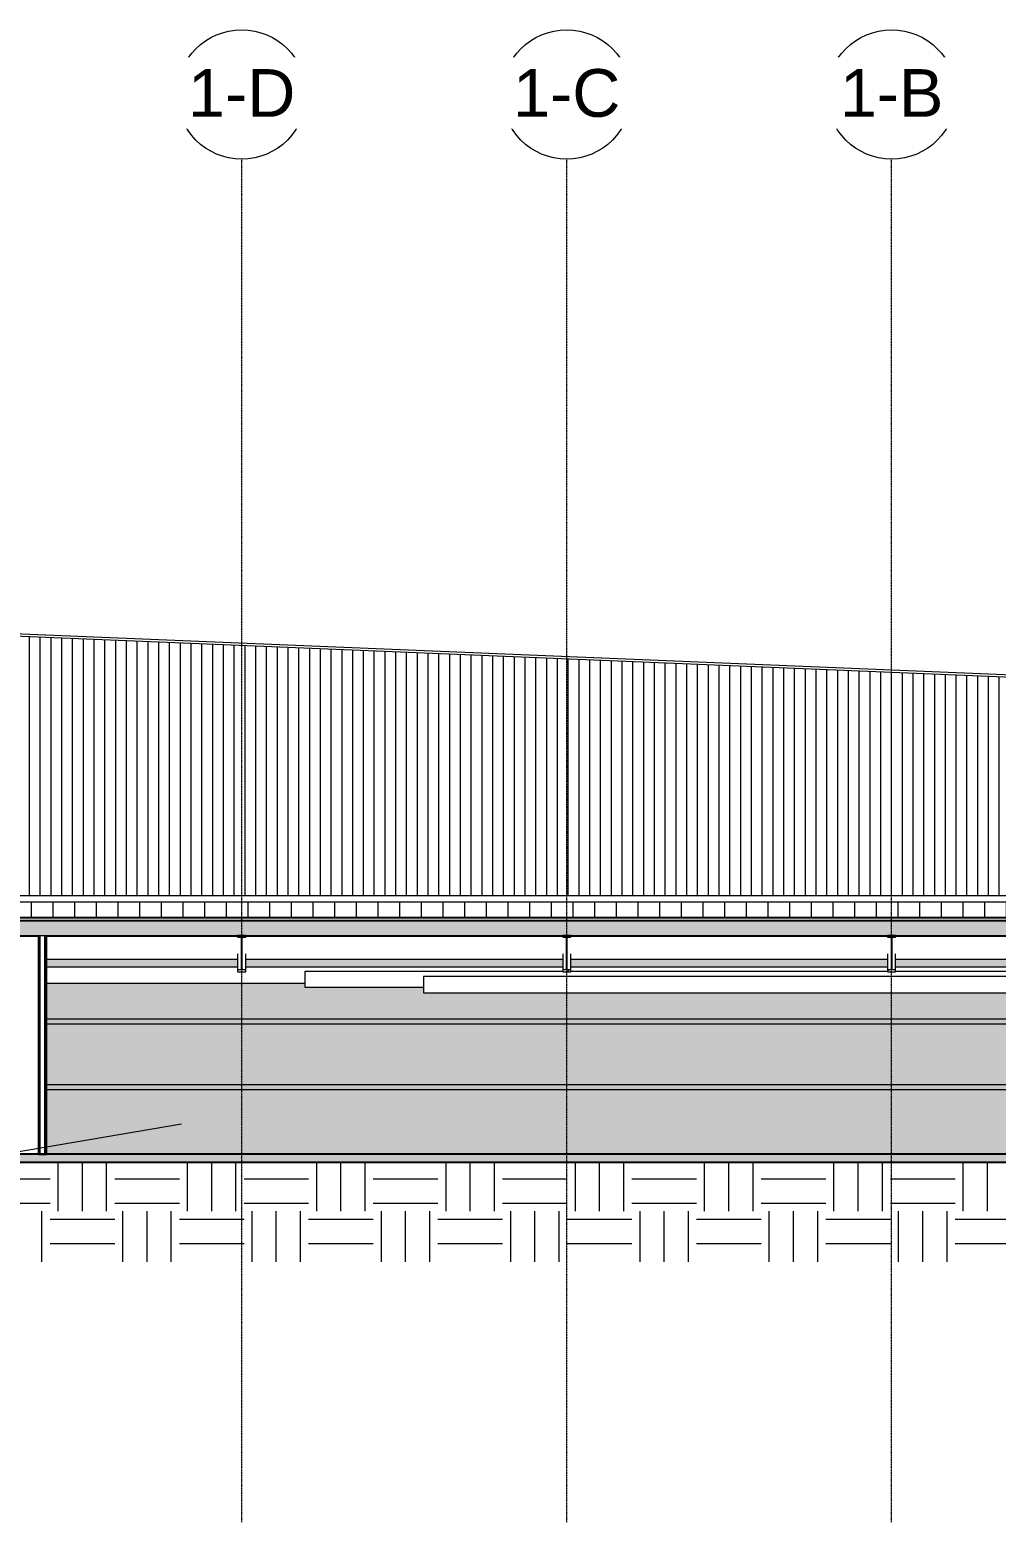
# Model space of a CAD drawing. Header units: inches. Extents: x 21408 to 98131, y -290 to 853.
# Drawn here: x 28162 to 28880, y -273 to 835 of the extents above; entities that cross this region are included whole.
import ezdxf

# ---------------------------------------------------------------- set-up
doc = ezdxf.new("R2010")
doc.units = ezdxf.units.IN
doc.header["$MEASUREMENT"] = 0
doc.linetypes.add('Grid Line 1_2_', pattern=[0.875, 0.5, -0.125, 0.125, -0.125])
for name, color, linetype, lineweight in [('A-ANNO-IDEN', 131, 'Continuous', 9), ('A-CLNG', 13, 'Continuous', 9), ('A-CLNG-PATT', 13, 'Continuous', 25), ('A-FLOR', 192, 'Continuous', 9), ('A-FLOR-LEVL', 51, 'Continuous', 9), ('A-FLOR-PATT', 8, 'Continuous', 25), ('A-ROOF', 132, 'Continuous', 9), ('A-ROOF-PATT', 132, 'Continuous', 9), ('A-WALL', 113, 'Continuous', 9), ('A-WALL-PATT', 111, 'Continuous', 25), ('C-TOPO', 7, 'Continuous', 9), ('I-WALL', 2, 'Continuous', 9), ('M-HVAC-DUCT', 70, 'Continuous', 9), ('S-BEAM', 12, 'Continuous', 9), ('S-GRID', 1, 'Continuous', 9), ('S-GRID-IDEN', 1, 'Continuous', 9)]:
    doc.layers.add(name, color=color, linetype=linetype, lineweight=lineweight)
doc.styles.add('Arial_1', font='arial.ttf', dxfattribs={"height": 35.407186})
pattern_1 = [(45, (22033.272, 107.706), (-19.007, 19.007), []), (45, (22033.272, 136.506), (-19.007, 19.007), [])]
pattern_2 = [(0, (22033.272, 107.706), (61.44, 15.36), [2.534, -43.546, 2.534, -43.546, -245.76]), (0, (22033.272, 107.706), (61.44, 15.36), [-92.16, 2.534, -89.626, 2.534, -43.546, -107.52]), (0, (22033.272, 107.706), (61.44, 15.36), [-230.4, 2.534, -28.186, 2.534, -74.266]), (120, (22056.312, 115.386), (-44.02215, 45.5286), [2.534, -43.546, 2.534, -43.546, -245.76]), (120, (22056.312, 115.386), (-44.02215, 45.5286), [-92.16, 2.534, -89.626, 2.534, -43.546, -107.52]), (120, (22056.312, 115.386), (-44.02215, 45.5286), [-230.4, 2.534, -28.186, 2.534, -74.266]), (240, (22063.992, 146.106), (-17.41785, -60.8886), [2.534, -43.546, 2.534, -43.546, -245.76]), (240, (22063.992, 146.106), (-17.41785, -60.8886), [-92.16, 2.534, -89.626, 2.534, -43.546, -107.52]), (240, (22063.992, 146.106), (-17.41785, -60.8886), [-230.4, 2.534, -28.186, 2.534, -74.266])]

# ---------------------------------------------------------------- blocks, each defined once
blk = doc.blocks.new('Struct_Xcel_Sports Complex_rvt-2-Building Section - North_South looking East _ Clinic')
at = {"layer": 'A-FLOR-PATT', "lineweight": 9}
h = blk.add_hatch(dxfattribs=at)
h.set_pattern_fill('FP_26', style=0, pattern_type=2)
h.set_pattern_definition([(50, (22033.27, 107.706), (55.0854, -4.8198), [5.76, -63.36]), (355, (22033.27, 107.706), (-10.6557, 57.7685), [4.608, -50.688]), (100.451, (22037.863, 107.305), (44.4295, 52.9487), [4.895, -53.848]), (46.184, (22033.27, 123.066), (81.9644, -12.712), [8.64, -95.04]), (96.636, (22040.1, 122.01), (71.7815, 74.8124), [7.343, -80.772]), (351.184, (22033.27, 123.07), (71.782, 74.8124), [6.912, -76.032]), (21, (22040.95, 119.226), (45.842, -30.9215), [5.76, -63.36]), (326, (22040.95, 119.226), (18.687, 55.6915), [4.608, -50.688]), (71.451, (22044.77, 116.65), (64.529, 24.77), [4.895, -53.848]), (37.5, (22033.272, 107.706), (0.9339, 25.5668), [2.534, -47.539, 2.534, -48.922, -50.88]), (37.5, (22033.272, 107.706), (0.9339, 25.5668), [-101.53, 2.534, -48.346]), (7.5, (22033.272, 107.706), (20.20404, 30.2913), [2.534, -26.803, 2.534, -46.387, -19.392]), (7.5, (22033.272, 107.706), (20.20404, 30.2913), [-78.259, 2.534, -16.858]), (327.5, (22016.146, 107.706), (40.9978, -1.7324), [2.534, -16.666, 2.534, -57.37, -79.488]), (327.5, (22016.146, 107.706), (40.9978, -1.7324), [-79.104, 2.534, -76.954]), (317.5, (22008.466, 107.706), (44.7889, 7.6878), [2.534, -22.426, 2.534, -37.248, -56.448]), (317.5, (22008.466, 107.706), (44.7889, 7.6878), [-64.742, 2.534, -53.914])])
h.paths.add_polyline_path([(21794.5, -6), (22790.8, -6), (22790.8, 0), (20899.6, 0), (20899.6, -6), (21484.6, -6)], flags=0)
at = {"layer": 'A-FLOR', "color": 250, "lineweight": 25}
for p, q in [((22790.8, 0), (20899.6, 0)), ((20899.6, -6), (22790.8, -6))]:
    blk.add_line(p, q, dxfattribs=at)
blk = doc.blocks.new('W-Wide Flange - 2_-3_ deep-1401636-Building Section - North_South looking East _ Clinic')
at = {"layer": 'S-BEAM'}
h = blk.add_hatch(dxfattribs=at)
h.set_pattern_fill('FP_16', color=256, style=0, pattern_type=2)
h.set_pattern_definition(pattern_1)
h.paths.add_polyline_path([(21867.1, 135.4), (21870.6, 135.4), (21870.6, 136.8), (21868.6, 136.8), (21868.3, 137), (21868, 137.3), (21867.9, 137.7), (21868, 160.4), (21868.1, 160.7), (21868.4, 161), (21868.8, 161.1), (21870.6, 161.1), (21870.6, 162.4), (21864.6, 162.4), (21864.6, 161.1), (21866.5, 161), (21866.8, 160.9), (21867.1, 160.6), (21867.2, 160.2), (21867.1, 137.3), (21867, 137.1), (21866.7, 136.8), (21866.3, 136.8), (21864.6, 136.8), (21864.6, 135.4)], flags=0)
at = {"layer": 'S-BEAM', "lineweight": 15}
for p, q in [((21870.6, 162.4), (21864.6, 162.4)), ((21864.6, 162.4), (21864.6, 161.1)), ((21864.6, 161.1), (21866.3, 161.1)), ((21867.2, 160.2), (21867.2, 137.7)), ((21867.9, 137.7), (21867.9, 160.2)), ((21868.8, 161.1), (21870.6, 161.1)), ((21870.6, 161.1), (21870.6, 162.4)), ((21866.3, 136.8), (21864.6, 136.8)), ((21864.6, 136.8), (21864.6, 135.4)), ((21864.6, 135.4), (21870.6, 135.4)), ((21870.6, 136.8), (21868.8, 136.8)), ((21870.6, 135.4), (21870.6, 136.8))]:
    blk.add_line(p, q, dxfattribs=at)
at = {"layer": 'S-BEAM'}
for p, q in [((21864.6, 148.8), (21864.6, 136.8)), ((21870.6, 136.8), (21870.6, 148.8))]:
    blk.add_line(p, q, dxfattribs=at)
at = {"layer": 'S-BEAM', "lineweight": 15, "flags": 128}
for points in [[(21866.3, 161.1), (21866.5, 161), (21866.7, 161), (21866.8, 160.9), (21867, 160.7), (21867.1, 160.6), (21867.2, 160.4), (21867.2, 160.2)], [(21867.9, 160.2), (21868, 160.4), (21868, 160.6), (21868.1, 160.7), (21868.3, 160.9), (21868.4, 161), (21868.6, 161), (21868.8, 161.1)], [(21867.2, 137.7), (21867.2, 137.5), (21867.1, 137.3), (21867, 137.1), (21866.8, 137), (21866.7, 136.8), (21866.5, 136.8), (21866.3, 136.8)], [(21868.8, 136.8), (21868.6, 136.8), (21868.4, 136.8), (21868.3, 137), (21868.1, 137.1), (21868, 137.3), (21868, 137.5), (21867.9, 137.7)]]:
    blk.add_lwpolyline(points, dxfattribs=at)
blk = doc.blocks.new('W-Wide Flange - 2_-3_ deep-V37-Building Section - North_South looking East _ Clinic')
at = {"layer": 'S-BEAM'}
h = blk.add_hatch(dxfattribs=at)
h.set_pattern_fill('FP_16', color=256, style=0, pattern_type=2)
h.set_pattern_definition(pattern_1)
h.paths.add_polyline_path([(21629.3, 135.4), (21629.3, 136.8), (21627.4, 136.8), (21627, 137), (21626.8, 137.3), (21626.7, 137.7), (21626.7, 160.4), (21626.9, 160.7), (21627.2, 161), (21627.6, 161.1), (21629.3, 161.1), (21629.3, 162.4), (21623.3, 162.4), (21623.3, 161.1), (21625.2, 161), (21625.6, 160.9), (21625.8, 160.6), (21625.9, 160.2), (21625.9, 137.5), (21625.7, 137.1), (21625.4, 136.8), (21625, 136.8), (21623.3, 136.8), (21623.3, 135.4), (21625, 135.4)], flags=0)
at = {"layer": 'S-BEAM', "lineweight": 15}
for p, q in [((21629.3, 162.4), (21623.3, 162.4)), ((21623.3, 162.4), (21623.3, 161.1)), ((21623.3, 161.1), (21625, 161.1)), ((21625.9, 160.2), (21625.9, 137.7)), ((21626.7, 137.7), (21626.7, 160.2)), ((21627.6, 161.1), (21629.3, 161.1)), ((21629.3, 161.1), (21629.3, 162.4)), ((21625, 136.8), (21623.3, 136.8)), ((21623.3, 136.8), (21623.3, 135.4)), ((21623.3, 135.4), (21629.3, 135.4)), ((21629.3, 136.8), (21627.6, 136.8)), ((21629.3, 135.4), (21629.3, 136.8))]:
    blk.add_line(p, q, dxfattribs=at)
at = {"layer": 'S-BEAM'}
for p, q in [((21623.3, 148.8), (21623.3, 136.8)), ((21629.3, 136.8), (21629.3, 148.8))]:
    blk.add_line(p, q, dxfattribs=at)
at = {"layer": 'S-BEAM', "lineweight": 15, "flags": 128}
for points in [[(21625, 161.1), (21625.2, 161), (21625.4, 161), (21625.6, 160.9), (21625.7, 160.7), (21625.8, 160.6), (21625.9, 160.4), (21625.9, 160.2)], [(21626.7, 160.2), (21626.7, 160.4), (21626.8, 160.6), (21626.9, 160.7), (21627, 160.9), (21627.2, 161), (21627.4, 161), (21627.6, 161.1)], [(21625.9, 137.7), (21625.9, 137.5), (21625.8, 137.3), (21625.7, 137.1), (21625.6, 137), (21625.4, 136.8), (21625.2, 136.8), (21625, 136.8)], [(21627.6, 136.8), (21627.4, 136.8), (21627.2, 136.8), (21627, 137), (21626.9, 137.1), (21626.8, 137.3), (21626.7, 137.5), (21626.7, 137.7)]]:
    blk.add_lwpolyline(points, dxfattribs=at)
blk = doc.blocks.new('W-Wide Flange - 2_-3_ deep-V40-Building Section - North_South looking East _ Clinic')
at = {"layer": 'S-BEAM'}
h = blk.add_hatch(dxfattribs=at)
h.set_pattern_fill('FP_16', color=256, style=0, pattern_type=2)
h.set_pattern_definition(pattern_1)
h.paths.add_polyline_path([(22105.8, 135.4), (22111.8, 135.4), (22111.8, 136.8), (22109.9, 136.8), (22109.5, 137), (22109.3, 137.3), (22109.2, 137.7), (22109.2, 160.4), (22109.4, 160.7), (22109.7, 161), (22110.1, 161.1), (22111.8, 161.1), (22111.8, 162.4), (22105.8, 162.4), (22105.8, 161.1), (22107.7, 161), (22108.1, 160.9), (22108.3, 160.6), (22108.4, 160.2), (22108.4, 137.5), (22108.2, 137.1), (22107.9, 136.8), (22107.5, 136.8), (22105.8, 136.8)], flags=0)
at = {"layer": 'S-BEAM', "lineweight": 15}
for p, q in [((22111.8, 162.4), (22105.8, 162.4)), ((22105.8, 162.4), (22105.8, 161.1)), ((22105.8, 161.1), (22107.5, 161.1)), ((22108.4, 160.2), (22108.4, 137.7)), ((22109.2, 137.7), (22109.2, 160.2)), ((22110.1, 161.1), (22111.8, 161.1)), ((22111.8, 161.1), (22111.8, 162.4)), ((22107.5, 136.8), (22105.8, 136.8)), ((22105.8, 136.8), (22105.8, 135.4)), ((22105.8, 135.4), (22111.8, 135.4)), ((22111.8, 136.8), (22110.1, 136.8)), ((22111.8, 135.4), (22111.8, 136.8))]:
    blk.add_line(p, q, dxfattribs=at)
at = {"layer": 'S-BEAM'}
for p, q in [((22105.8, 148.8), (22105.8, 136.8)), ((22111.8, 136.8), (22111.8, 148.8))]:
    blk.add_line(p, q, dxfattribs=at)
at = {"layer": 'S-BEAM', "lineweight": 15, "flags": 128}
for points in [[(22107.5, 161.1), (22107.7, 161), (22107.9, 161), (22108.1, 160.9), (22108.2, 160.7), (22108.3, 160.6), (22108.4, 160.4), (22108.4, 160.2)], [(22109.2, 160.2), (22109.2, 160.4), (22109.3, 160.6), (22109.4, 160.7), (22109.5, 160.9), (22109.7, 161), (22109.9, 161), (22110.1, 161.1)], [(22108.4, 137.7), (22108.4, 137.5), (22108.3, 137.3), (22108.2, 137.1), (22108.1, 137), (22107.9, 136.8), (22107.7, 136.8), (22107.5, 136.8)], [(22110.1, 136.8), (22109.9, 136.8), (22109.7, 136.8), (22109.5, 137), (22109.4, 137.1), (22109.3, 137.3), (22109.2, 137.5), (22109.2, 137.7)]]:
    blk.add_lwpolyline(points, dxfattribs=at)
blk = doc.blocks.new('Girt_C - 10_D-1401750-Building Section - North_South looking East _ Clinic')
at = {"layer": 'S-BEAM'}
for p, q in [((22359.8, 100.2), (21481.4, 100.2)), ((22359.8, 100), (22359.8, 96.7)), ((21481.4, 96.7), (22359.8, 96.7)), ((22276.6, 96.2), (22350.2, 96.2))]:
    blk.add_line(p, q, dxfattribs=at)
blk = doc.blocks.new('columns and girder2 - one-1334686-Building Section - North_South looking East _ Clinic')
at = {"layer": 'S-BEAM'}
for p, q in [((21146.8, 385), (21187.8, 383.3)), ((21187.8, 384.5), (21187.8, 341.5)), ((21190.8, 341.5), (21190.8, 384.4)), ((21190.8, 383.2), (21381.6, 375.3)), ((21363, 359), (21240.6, 341.5)), ((21251.2, 341.5), (21363, 357.5)), ((21381.6, 356.6), (21363, 359)), ((21363, 357.5), (21381.6, 355.1)), ((21146.8, 333.2), (21187.8, 333.2)), ((21187.8, 334.2), (21187.8, 330.5)), ((21190.8, 330.5), (21190.8, 334.2)), ((21190.8, 332.9), (21199.7, 334.2)), ((21187.8, 330.5), (21183.3, 293.3)), ((21184.8, 293.3), (21189.3, 330.5)), ((21187.8, 330.5), (21190.8, 330.5)), ((21182.4, 285.9), (21177.5, 245)), ((21179, 245), (21184, 285.9)), ((22334.8, 96.2), (22334.8, 96)), ((22336.3, 96), (22336.3, 96.2))]:
    blk.add_line(p, q, dxfattribs=at)
blk = doc.blocks.new('Girt_C - 10_D-1253530-Building Section - North_South looking East _ Clinic')
at = {"layer": 'S-BEAM'}
for p, q in [((22273.2, 51.6), (21481.4, 51.6)), ((21481.4, 48.1), (22273.2, 48.1)), ((22273.2, 51.4), (22273.2, 48.1))]:
    blk.add_line(p, q, dxfattribs=at)
blk = doc.blocks.new('Girt_C - 10_D-1401751-Building Section - North_South looking East _ Clinic')
at = {"layer": 'S-BEAM'}
for p, q in [((21481.4, 144.7), (21623.3, 144.7)), ((21629.3, 144.7), (21864.6, 144.7)), ((21870.6, 144.7), (22105.8, 144.7)), ((22111.8, 144.7), (22347.1, 144.7)), ((22353.1, 144.7), (22359.8, 144.7)), ((22358.8, 148.7), (22358.1, 148.7)), ((22359.8, 148.2), (22358.1, 148.2)), ((22359.8, 148.2), (22359.8, 144.9))]:
    blk.add_line(p, q, dxfattribs=at)
blk = doc.blocks.new('Grid - Grid Head - Circle-14747-Building Section - North_South looking East _ Clinic')
at = {"layer": 'S-GRID-IDEN'}
blk.add_circle((21143.8, 786.7), 48, dxfattribs=at)

msp = doc.modelspace()

# ---------------------------------------------------------------- hatches: boundary and pattern name
at = {"layer": 'A-CLNG-PATT', "lineweight": 5}
h = msp.add_hatch(color=256, dxfattribs=at)
h.paths.add_polyline_path([(28294.2, 173.3), (29219.4, 173.3), (29219.4, 173.4), (27584.9, 173.4), (27584.9, 173.3), (28255.4, 173.3)], flags=0)
h.paths.add_polyline_path([(29479.9, 173.3), (29479.9, 173.4), (29266.4, 173.4), (29266.4, 173.3), (29475.5, 173.3)], flags=0)
h.paths.add_polyline_path([(29242.4, 173.3), (29242.4, 173.4), (29232, 173.4), (29232, 173.3)], flags=0)
at = {"layer": 'A-CLNG-PATT', "lineweight": 9}
h = msp.add_hatch(dxfattribs=at)
h.set_pattern_fill('FP_19', color=256, style=0, pattern_type=2)
h.set_pattern_definition([(161.57, (22034.232, 108.666), (-7.6802237, -0.0009796), [0, -54.643, 6.067, 0]), (18.43, (22032.312, 108.666), (-7.6802237, 0.0009796), [0, -54.643, 6.067, 0]), (108.43, (22034.232, 108.666), (3.8382953, -19.2013653), [18.211, -42.499]), (71.57, (22032.312, 108.666), (3.8382953, 19.2013653), [18.211, -42.499])])
h.paths.add_polyline_path([(27584.9, 162.2), (29479.9, 162.2), (29479.9, 173.3), (27584.9, 173.3), (27584.9, 164.3)], flags=0)
at = {"layer": 'A-ROOF-PATT'}
h = msp.add_hatch(dxfattribs=at)
h.set_pattern_fill('FP_20', color=256, style=0, pattern_type=2)
h.set_pattern_definition([(90, (180.953, -760.156), (-16.082, 1e-15), [])])
h.paths.add_polyline_path([(27582.4, 175.4), (29219.4, 175.4), (29219.4, 177.1), (29212.9, 177.1), (29212.9, 187.1), (29206.2, 187.1), (29206.2, 181.4), (29179.2, 181.4), (29179.2, 187.1), (29174.4, 187.1), (29174.4, 188.2), (29140, 188.2), (29140, 188.7), (29126.4, 188.7), (29126.4, 182.6), (29120.8, 182.6), (29120.8, 180.6), (29103.8, 180.6), (29103.8, 182.6), (29097, 182.6), (29097, 180), (29086.1, 180), (29086.1, 182.6), (29082.4, 182.6), (29082.4, 188.7), (29066.1, 188.7), (29066.1, 187.7), (29063.9, 187.7), (29063.9, 187.4), (29045.3, 187.4), (29045.3, 178.1), (29044.3, 178), (29041.4, 178.1), (29041.4, 185), (29035.5, 185), (29035.5, 181.1), (29034.9, 181.6), (29034.9, 176.4), (29032.1, 176.4), (29032.1, 187.4), (27815.1, 187.5), (27815.1, 187.6), (27582.4, 187.6), (27582.4, 183.8)], flags=0)
h.paths.add_polyline_path([(29478.4, 175.4), (29478.4, 188.2), (29426.6, 188.2), (29426.6, 179.1), (29421.9, 179.1), (29421.9, 177.1), (29394.9, 177.1), (29394.9, 179.1), (29382.5, 179.1), (29382.5, 176.4), (29369.5, 176.4), (29369.5, 179.1), (29363.3, 179.1), (29363.3, 188.2), (29272.4, 188.2), (29272.4, 177.1), (29266.4, 177.1), (29266.4, 175.4), (29475.5, 175.4)], flags=0)
h.paths.add_polyline_path([(29242.4, 175.4), (29242.4, 177.1), (29232, 177.1), (29232, 175.4)], flags=0)
h.paths.add_polyline_path([(29034.9, 184.9), (29035, 184.9), (29034.9, 185), (29034.9, 184.9)], flags=0)
at = {"layer": 'A-WALL-PATT', "lineweight": 9}
h = msp.add_hatch(dxfattribs=at)
h.set_pattern_fill('FP_28', color=256, style=0, pattern_type=2)
h.set_pattern_definition([(90, (22306.069, 0), (-8, 5e-16), [])])
h.paths.add_polyline_path([(27815.1, 192), (29032.1, 192), (29032.1, 241.8), (29034.9, 241.8), (29034.9, 241.1), (29035, 241.1), (29035.1, 237.8), (29035.5, 237.4), (29035.5, 237.3), (29034.9, 237.8), (29035, 193.4), (29035.1, 193.4), (29041.4, 193.4), (29041.4, 240.8), (29042.8, 240.8), (29042.8, 241.1), (29042.9, 241.1), (29043, 240.8), (29045.3, 240.8), (29045.3, 192), (29063.6, 192), (29063.6, 346.6), (28078.5, 387.6), (28078.5, 238.9), (27815.1, 238.9), (27815.1, 193.6)], flags=0)
h.paths.add_polyline_path([(29030.6, 239.5), (29030.6, 239.5), (29031.1, 240), (29031.1, 243.5), (29046.6, 242.6), (29046.6, 240), (29046.5, 240), (29046.5, 242.6), (29031.1, 243.4), (29031.1, 239.9)], flags=0)
h.paths.add_polyline_path([(29035.5, 241.2), (29035.1, 241.2), (29035.1, 241.3), (29042.7, 241.3), (29042.7, 241.2), (29039.7, 241.2)], flags=0)
h = msp.add_hatch(dxfattribs=at)
h.set_pattern_fill('FP_21', color=256, style=0, pattern_type=2)
h.set_pattern_definition(pattern_2)
h.paths.add_polyline_path([(28169.4, 0), (28169.4, 162.2), (28168.8, 162.2), (28168.8, 0)], flags=0)
h = msp.add_hatch(dxfattribs=at)
h.set_pattern_fill('FP_21', color=256, style=0, pattern_type=2)
h.set_pattern_definition(pattern_2)
h.paths.add_polyline_path([(28170, 0), (28170, 162.2), (28169.4, 162.2), (28169.4, 0)], flags=0)
h = msp.add_hatch(dxfattribs=at)
h.set_pattern_fill('FP_21', color=256, style=0, pattern_type=2)
h.set_pattern_definition(pattern_2)
h.paths.add_polyline_path([(28174.1, 0), (28174.1, 162.2), (28173.5, 162.2), (28173.5, 0)], flags=0)
h = msp.add_hatch(dxfattribs=at)
h.set_pattern_fill('FP_21', color=256, style=0, pattern_type=2)
h.set_pattern_definition(pattern_2)
h.paths.add_polyline_path([(28174.8, 0), (28174.8, 162.2), (28174.1, 162.2), (28174.1, 0)], flags=0)
at = {"layer": 'A-WALL-PATT', "lineweight": 5}
h = msp.add_hatch(color=256, dxfattribs=at)
h.paths.add_polyline_path([(28174.8, 0), (28969.9, 0), (28969.9, 98.2), (29043.5, 98.2), (29043.5, 0), (29052.1, 0), (29052.1, 119.8), (28454.5, 119.8), (28454.5, 123.8), (28366.7, 123.8), (28366.7, 126.8), (28174.8, 126.8), (28174.8, 76.4)], flags=0)
h.paths.add_polyline_path([(29034.4, 138.8), (29040.4, 138.8), (29040.4, 144.8), (28805.1, 144.8), (28805.1, 138.8), (29032.3, 138.8)], flags=0)
h.paths.add_polyline_path([(28294.2, 138.8), (28316.6, 138.8), (28316.6, 144.8), (28174.8, 144.8), (28174.8, 138.8), (28255.4, 138.8)], flags=0)
h.paths.add_polyline_path([(28322.6, 138.8), (28557.9, 138.8), (28557.9, 144.8), (28322.6, 144.8), (28322.6, 139.9)], flags=0)
h.paths.add_polyline_path([(29051.4, 138.8), (29052.1, 138.8), (29052.1, 146.3), (29051.4, 146.3), (29051.4, 144.8), (29046.4, 144.8), (29046.4, 138.8), (29050.9, 138.8)], flags=0)
h.paths.add_polyline_path([(28563.9, 138.8), (28799.1, 138.8), (28799.1, 144.8), (28563.9, 144.8), (28563.9, 139.9)], flags=0)
at = {"layer": 'C-TOPO'}
h = msp.add_hatch(dxfattribs=at)
h.set_pattern_fill('FP_17', color=256, style=0, pattern_type=2)
h.set_pattern_definition([(0, (22033.27, 107.706), (48, 48), [48, -48]), (0, (22033.27, 125.706), (48, 48), [48, -48]), (0, (22033.27, 143.706), (48, 48), [48, -48]), (90, (22039.27, 149.706), (-48, 48), [48, -48]), (90, (22057.27, 149.706), (-48, 48), [48, -48]), (90, (22075.27, 149.706), (-48, 48), [48, -48])])
h.paths.add_polyline_path([(29695.8, -79.8), (29727.2, -79.8), (29727.2, 0), (29494.1, 0), (29494.1, -36), (29497.1, -36), (29497.1, -48), (29479.1, -48), (29479.1, -36), (29484.1, -36), (29484.1, -6), (27592.9, -6), (27592.9, -36), (27597.9, -36), (27597.9, -48), (27579.9, -48), (27579.9, -36), (27582.9, -36), (27582.9, 0), (27248.4, 0), (27248.4, -79.8), (29615, -79.8)], flags=0)
h.paths.add_polyline_path([(29245, -24), (29229, -24), (29229, -12), (29245, -12)], flags=0)

# ---------------------------------------------------------------- linework, layer by layer
at = {"layer": 'A-ANNO-IDEN', "color": 153}
msp.add_line((28274.8, 22.4), (27360.2, -133.6), dxfattribs=at)
at = {"layer": 'A-CLNG', "lineweight": 25}
for p, q in [((29479.9, 173.3), (27584.9, 173.3)), ((27584.9, 162.2), (28168.8, 162.2)), ((28174.8, 162.2), (29479.9, 162.2))]:
    msp.add_line(p, q, dxfattribs=at)
at = {"layer": 'A-FLOR-LEVL', "linetype": 'Grid Line 1_2_'}
msp.add_line((27054.9, 0), (30354.2, 0), dxfattribs=at)
at = {"layer": 'A-ROOF'}
for p, q in [((27813.8, 400.6), (29126.4, 346)), ((29126.4, 344), (27813.8, 398.6)), ((27816.6, 187.4), (29032.1, 187.4))]:
    msp.add_line(p, q, dxfattribs=at)
at = {"layer": 'A-ROOF', "lineweight": 25}
for p, q in [((29478.4, 175.4), (27582.4, 175.4)), ((27582.4, 173.4), (29479.9, 173.4))]:
    msp.add_line(p, q, dxfattribs=at)
at = {"layer": 'A-WALL'}
for p, q in [((27815.1, 192), (29032.1, 192)), ((28174.8, 162.2), (28168.8, 162.2)), ((28169.4, 0), (28169.4, 162.2)), ((28170, 0), (28170, 162.2)), ((28173.5, 0), (28173.5, 162.2)), ((28174.1, 0), (28174.1, 162.2))]:
    msp.add_line(p, q, dxfattribs=at)
at = {"layer": 'I-WALL', "lineweight": 25}
for p, q in [((28168.8, 162.2), (28168.8, 0)), ((28174.8, 0), (28174.8, 162.2)), ((28168.8, 0), (28174.8, 0))]:
    msp.add_line(p, q, dxfattribs=at)
at = {"layer": 'I-WALL'}
for p, q in [((28174.8, 144.8), (28316.6, 144.8)), ((28322.6, 144.8), (28557.9, 144.8)), ((28563.9, 144.8), (28799.1, 144.8)), ((28805.1, 144.8), (29040.4, 144.8))]:
    msp.add_line(p, q, dxfattribs=at)
at = {"layer": 'M-HVAC-DUCT'}
for p, q in [((28316.6, 138.8), (28174.8, 138.8)), ((28557.9, 138.8), (28322.6, 138.8)), ((28366.7, 123.8), (28366.7, 135.8)), ((28366.7, 135.8), (28557.9, 135.8)), ((28799.1, 138.8), (28563.9, 138.8)), ((28563.9, 135.8), (28799.1, 135.8)), ((29013.4, 138.8), (28805.1, 138.8)), ((28805.1, 135.8), (29040.4, 135.8)), ((28366.7, 126.8), (28174.8, 126.8)), ((28454.5, 123.8), (28366.7, 123.8)), ((29213.7, 131.8), (28454.5, 131.8)), ((28454.5, 131.8), (28454.5, 119.8)), ((28454.5, 119.8), (29213.7, 119.8))]:
    msp.add_line(p, q, dxfattribs=at)
at = {"layer": 'S-GRID', "linetype": 'Grid Line 1_2_'}
for p, q in [((28319.6, -273.2), (28319.6, 738.7)), ((28319.6, -273.2), (28319.6, 738.7)), ((28560.9, -273.2), (28560.9, 738.7)), ((28560.9, -273.2), (28560.9, 738.7)), ((28802.1, -273.2), (28802.1, 738.7)), ((28802.1, -273.2), (28802.1, 738.7))]:
    msp.add_line(p, q, dxfattribs=at)

# ---------------------------------------------------------------- block references
at = {"color": 10, "lineweight": 5}
msp.add_blockref('Struct_Xcel_Sports Complex_rvt-2-Building Section - North_South looking East _ Clinic', (6693.3, 0), dxfattribs=at)
at = {"layer": 'S-BEAM'}
for name in ['columns and girder2 - one-1334686-Building Section - North_South looking East _ Clinic', 'W-Wide Flange - 2_-3_ deep-V37-Building Section - North_South looking East _ Clinic', 'W-Wide Flange - 2_-3_ deep-1401636-Building Section - North_South looking East _ Clinic', 'W-Wide Flange - 2_-3_ deep-V40-Building Section - North_South looking East _ Clinic', 'Girt_C - 10_D-1401751-Building Section - North_South looking East _ Clinic', 'Girt_C - 10_D-1401750-Building Section - North_South looking East _ Clinic', 'Girt_C - 10_D-1253530-Building Section - North_South looking East _ Clinic']:
    msp.add_blockref(name, (6693.3, 0), dxfattribs=at)
at = {"layer": 'S-GRID-IDEN'}
for p in [(7175.8, 0), (7417.1, 0), (7658.3, 0)]:
    msp.add_blockref('Grid - Grid Head - Circle-14747-Building Section - North_South looking East _ Clinic', p, dxfattribs=at)

# ---------------------------------------------------------------- next in the draw order: texts
at = {"layer": 'S-GRID-IDEN', "char_height": 35.41, "width": 85.104, "attachment_point": 2, "line_spacing_factor": 0.938532, "style": 'Arial_1', "bg_fill": 3, "box_fill_scale": 1.25, "bg_fill_color": 0, "bg_fill_transparency": 0}
for s, insert in [('3-6', (28319.6, 805.5)), ('3-5', (28560.9, 805.5)), ('3-4', (28802.1, 805.5))]:
    msp.add_mtext(s, dxfattribs=dict(at, insert=insert))

# ---------------------------------------------------------------- next in the draw order: block references
at = {"layer": 'S-GRID-IDEN'}
for p in [(7175.8, 0), (7417.1, 0), (7658.3, 0)]:
    msp.add_blockref('Grid - Grid Head - Circle-14747-Building Section - North_South looking East _ Clinic', p, dxfattribs=at)

# ---------------------------------------------------------------- next in the draw order: texts
at = {"layer": 'S-GRID-IDEN', "char_height": 35.41, "attachment_point": 2, "line_spacing_factor": 0.938532, "style": 'Arial_1', "bg_fill": 3, "box_fill_scale": 1.25, "bg_fill_color": 0, "bg_fill_transparency": 0}
for s, insert, width in [('1-D', (28319.6, 805.5), 94.608), ('1-C', (28560.9, 805.5), 94.608), ('1-B', (28802.1, 805.5), 91.584)]:
    msp.add_mtext(s, dxfattribs=dict(at, insert=insert, width=width))

doc.saveas('drawing.dxf')
